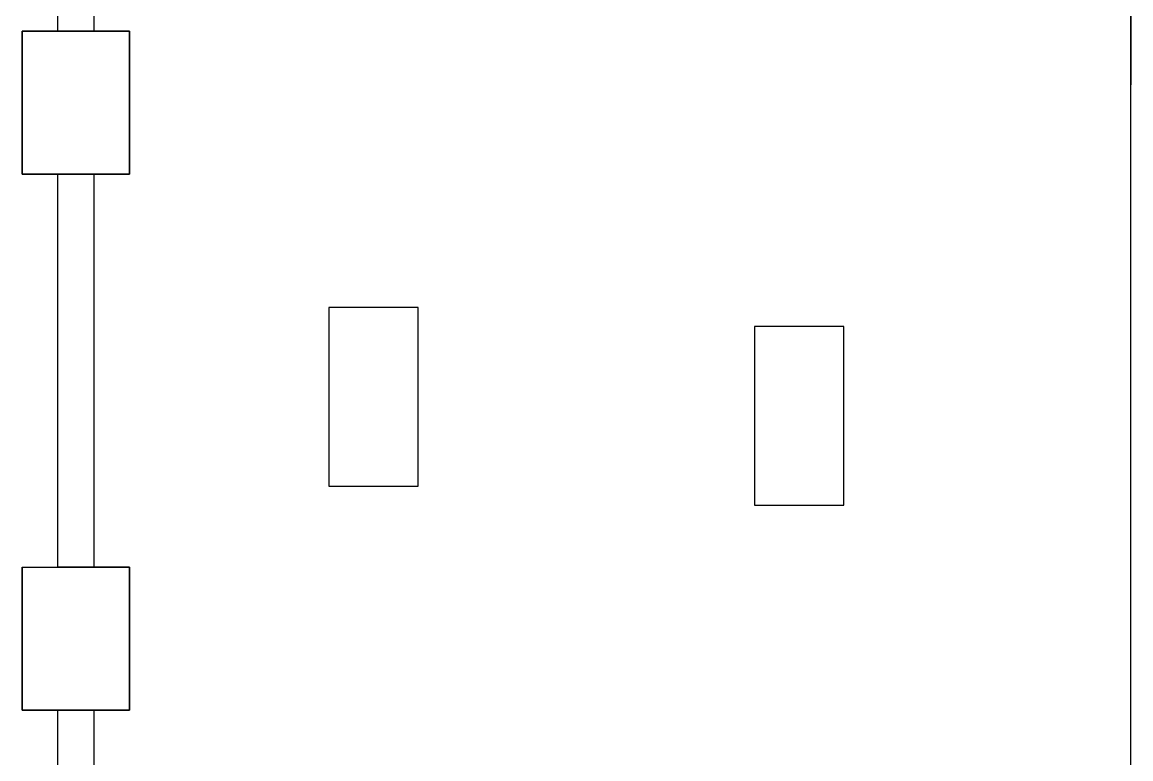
# Model space of a CAD drawing. Extents: x -19 to 297, y 0 to 420.
# Drawn here: x 52.67 to 68.17, y 217.59 to 227.89 of the extents above; entities that cross this region are included whole.
import ezdxf

# ---------------------------------------------------------------- set-up
doc = ezdxf.new("R2010")
doc.units = 0
doc.header["$MEASUREMENT"] = 0
doc.linetypes.add('K5LT_BASIC', pattern=[0])
doc.layers.add('Системный слой', color=7, linetype='Continuous')

# ---------------------------------------------------------------- blocks, each defined once
blk = doc.blocks.new('*U')
at = {"layer": 'Системный слой', "color": 5, "linetype": 'K5LT_BASIC'}
for p, q in [((54.167, 227.769), (52.667, 227.769)), ((52.667, 227.769), (52.667, 225.769)), ((54.167, 225.769), (54.167, 227.769)), ((52.667, 225.769), (54.167, 225.769)), ((58.202, 223.904), (56.952, 223.904)), ((56.952, 223.904), (56.952, 221.404)), ((58.202, 221.404), (58.202, 223.904)), ((64.155, 223.639), (62.905, 223.639)), ((62.905, 223.639), (62.905, 221.139)), ((64.155, 221.139), (64.155, 223.639)), ((56.952, 221.404), (58.202, 221.404)), ((62.905, 221.139), (64.155, 221.139))]:
    blk.add_line(p, q, dxfattribs=at)

msp = doc.modelspace()

# ---------------------------------------------------------------- linework, layer by layer
at = {"layer": 'Системный слой', "color": 5, "linetype": 'K5LT_BASIC'}
for p, q in [((68.166, 249.019), (68.166, 227.019)), ((68.166, 204.519), (68.166, 234.019)), ((53.167, 227.769), (53.167, 233.269)), ((53.667, 233.269), (53.667, 227.769)), ((52.667, 227.769), (54.167, 227.769)), ((52.667, 227.769), (52.667, 225.769)), ((52.667, 225.769), (52.667, 227.769)), ((52.667, 227.769), (54.167, 227.769)), ((54.167, 227.769), (53.167, 227.769)), ((54.166, 227.269), (54.167, 227.769)), ((54.167, 227.769), (54.167, 225.769)), ((54.167, 225.769), (54.167, 227.769)), ((54.167, 225.769), (54.167, 227.769)), ((54.167, 227.019), (54.167, 226.269)), ((68.167, 221.486), (68.166, 226.519)), ((54.167, 225.769), (52.667, 225.769)), ((52.667, 225.769), (54.167, 225.769)), ((52.667, 225.769), (54.167, 225.769)), ((53.167, 220.269), (53.167, 225.769)), ((54.167, 225.769), (53.167, 225.769)), ((53.667, 225.769), (53.667, 220.269)), ((68.167, 213.578), (68.167, 220.985)), ((52.667, 220.269), (54.167, 220.269)), ((52.667, 220.269), (52.667, 218.269)), ((52.667, 218.269), (52.667, 220.269)), ((52.667, 220.269), (54.167, 220.269)), ((54.167, 220.269), (53.167, 220.269)), ((54.167, 220.269), (54.167, 218.269)), ((54.167, 218.269), (54.167, 220.269)), ((54.167, 219.519), (54.167, 218.769)), ((54.167, 218.269), (52.667, 218.269)), ((52.667, 218.269), (54.167, 218.269)), ((53.167, 212.769), (53.167, 218.269)), ((53.667, 218.269), (53.667, 212.769))]:
    msp.add_line(p, q, dxfattribs=at)

# ---------------------------------------------------------------- block references
at = {"layer": 'Системный слой'}
msp.add_blockref('*U', (0, 0), dxfattribs=at)
msp.add_blockref('*U', (0, 0), dxfattribs=at)
msp.add_blockref('*U', (0, 0), dxfattribs=at)
msp.add_blockref('*U', (0, 0), dxfattribs=at)
msp.add_blockref('*U', (0, 0), dxfattribs=at)
msp.add_blockref('*U', (0, 0), dxfattribs=at)
msp.add_blockref('*U', (0, 0), dxfattribs=at)
msp.add_blockref('*U', (0, 0), dxfattribs=at)
msp.add_blockref('*U', (0, 0), dxfattribs=at)
msp.add_blockref('*U', (0, 0), dxfattribs=at)
msp.add_blockref('*U', (0, 0), dxfattribs=at)
msp.add_blockref('*U', (0, 0), dxfattribs=at)
msp.add_blockref('*U', (0, 0), dxfattribs=at)
msp.add_blockref('*U', (0, 0), dxfattribs=at)
msp.add_blockref('*U', (0, 0), dxfattribs=at)
msp.add_blockref('*U', (0, 0), dxfattribs=at)
msp.add_blockref('*U', (0, 0), dxfattribs=at)
msp.add_blockref('*U', (0, 0), dxfattribs=at)
msp.add_blockref('*U', (0, 0), dxfattribs=at)
msp.add_blockref('*U', (0, 0), dxfattribs=at)
msp.add_blockref('*U', (0, 0), dxfattribs=at)
msp.add_blockref('*U', (0, 0), dxfattribs=at)
msp.add_blockref('*U', (0, 0), dxfattribs=at)
msp.add_blockref('*U', (0, 0), dxfattribs=at)
msp.add_blockref('*U', (0, 0), dxfattribs=at)
msp.add_blockref('*U', (0, 0), dxfattribs=at)
msp.add_blockref('*U', (0, 0), dxfattribs=at)
msp.add_blockref('*U', (0, 0), dxfattribs=at)
msp.add_blockref('*U', (0, 0), dxfattribs=at)
msp.add_blockref('*U', (0, 0), dxfattribs=at)
msp.add_blockref('*U', (0, 0), dxfattribs=at)
msp.add_blockref('*U', (0, 0), dxfattribs=at)
msp.add_blockref('*U', (0, 0), dxfattribs=at)
msp.add_blockref('*U', (0, 0), dxfattribs=at)
msp.add_blockref('*U', (0, 0), dxfattribs=at)
msp.add_blockref('*U', (0, 0), dxfattribs=at)
msp.add_blockref('*U', (0, 0), dxfattribs=at)
msp.add_blockref('*U', (0, 0), dxfattribs=at)
msp.add_blockref('*U', (0, 0), dxfattribs=at)
msp.add_blockref('*U', (0, 0), dxfattribs=at)
msp.add_blockref('*U', (0, 0), dxfattribs=at)
msp.add_blockref('*U', (0, 0), dxfattribs=at)
msp.add_blockref('*U', (0, 0), dxfattribs=at)
msp.add_blockref('*U', (0, 0), dxfattribs=at)
msp.add_blockref('*U', (0, 0), dxfattribs=at)
msp.add_blockref('*U', (0, 0), dxfattribs=at)
msp.add_blockref('*U', (0, 0), dxfattribs=at)
msp.add_blockref('*U', (0, 0), dxfattribs=at)
msp.add_blockref('*U', (0, 0), dxfattribs=at)
msp.add_blockref('*U', (0, 0), dxfattribs=at)
msp.add_blockref('*U', (0, 0), dxfattribs=at)
msp.add_blockref('*U', (0, 0), dxfattribs=at)
msp.add_blockref('*U', (0, 0), dxfattribs=at)
msp.add_blockref('*U', (0, 0), dxfattribs=at)
msp.add_blockref('*U', (0, 0), dxfattribs=at)
msp.add_blockref('*U', (0, 0), dxfattribs=at)
msp.add_blockref('*U', (0, 0), dxfattribs=at)
msp.add_blockref('*U', (0, 0), dxfattribs=at)
msp.add_blockref('*U', (0, 0), dxfattribs=at)
msp.add_blockref('*U', (0, 0), dxfattribs=at)
msp.add_blockref('*U', (0, 0), dxfattribs=at)
msp.add_blockref('*U', (0, 0), dxfattribs=at)
msp.add_blockref('*U', (0, 0), dxfattribs=at)
msp.add_blockref('*U', (0, 0), dxfattribs=at)
msp.add_blockref('*U', (0, 0), dxfattribs=at)
msp.add_blockref('*U', (0, 0), dxfattribs=at)
msp.add_blockref('*U', (0, 0), dxfattribs=at)
msp.add_blockref('*U', (0, 0), dxfattribs=at)
msp.add_blockref('*U', (0, 0), dxfattribs=at)
msp.add_blockref('*U', (0, 0), dxfattribs=at)
msp.add_blockref('*U', (0, 0), dxfattribs=at)
msp.add_blockref('*U', (0, 0), dxfattribs=at)
msp.add_blockref('*U', (0, 0), dxfattribs=at)
msp.add_blockref('*U', (0, 0), dxfattribs=at)
msp.add_blockref('*U', (0, 0), dxfattribs=at)
msp.add_blockref('*U', (0, 0), dxfattribs=at)
msp.add_blockref('*U', (0, 0), dxfattribs=at)
msp.add_blockref('*U', (0, 0), dxfattribs=at)
msp.add_blockref('*U', (0, 0), dxfattribs=at)
msp.add_blockref('*U', (0, 0), dxfattribs=at)
msp.add_blockref('*U', (0, 0), dxfattribs=at)
msp.add_blockref('*U', (0, 0), dxfattribs=at)
msp.add_blockref('*U', (0, 0), dxfattribs=at)
msp.add_blockref('*U', (0, 0), dxfattribs=at)
msp.add_blockref('*U', (0, 0), dxfattribs=at)
msp.add_blockref('*U', (0, 0), dxfattribs=at)
msp.add_blockref('*U', (0, 0), dxfattribs=at)
msp.add_blockref('*U', (0, 0), dxfattribs=at)
msp.add_blockref('*U', (0, 0), dxfattribs=at)
msp.add_blockref('*U', (0, 0), dxfattribs=at)
msp.add_blockref('*U', (0, 0), dxfattribs=at)
msp.add_blockref('*U', (0, 0), dxfattribs=at)
msp.add_blockref('*U', (0, 0), dxfattribs=at)
msp.add_blockref('*U', (0, 0), dxfattribs=at)
msp.add_blockref('*U', (0, 0), dxfattribs=at)
msp.add_blockref('*U', (0, 0), dxfattribs=at)
msp.add_blockref('*U', (0, 0), dxfattribs=at)
msp.add_blockref('*U', (0, 0), dxfattribs=at)
msp.add_blockref('*U', (0, 0), dxfattribs=at)
msp.add_blockref('*U', (0, 0), dxfattribs=at)
msp.add_blockref('*U', (0, 0), dxfattribs=at)
msp.add_blockref('*U', (0, 0), dxfattribs=at)
msp.add_blockref('*U', (0, 0), dxfattribs=at)
msp.add_blockref('*U', (0, 0), dxfattribs=at)
msp.add_blockref('*U', (0, 0), dxfattribs=at)
msp.add_blockref('*U', (0, 0), dxfattribs=at)
msp.add_blockref('*U', (0, 0), dxfattribs=at)
msp.add_blockref('*U', (0, 0), dxfattribs=at)
msp.add_blockref('*U', (0, 0), dxfattribs=at)
msp.add_blockref('*U', (0, 0), dxfattribs=at)
msp.add_blockref('*U', (0, 0), dxfattribs=at)
msp.add_blockref('*U', (0, 0), dxfattribs=at)
msp.add_blockref('*U', (0, 0), dxfattribs=at)
msp.add_blockref('*U', (0, 0), dxfattribs=at)
msp.add_blockref('*U', (0, 0), dxfattribs=at)
msp.add_blockref('*U', (0, 0), dxfattribs=at)
msp.add_blockref('*U', (0, 0), dxfattribs=at)
msp.add_blockref('*U', (0, 0), dxfattribs=at)
msp.add_blockref('*U', (0, 0), dxfattribs=at)
msp.add_blockref('*U', (0, 0), dxfattribs=at)
msp.add_blockref('*U', (0, 0), dxfattribs=at)
msp.add_blockref('*U', (0, 0), dxfattribs=at)
msp.add_blockref('*U', (0, 0), dxfattribs=at)
msp.add_blockref('*U', (0, 0), dxfattribs=at)
msp.add_blockref('*U', (0, 0), dxfattribs=at)
msp.add_blockref('*U', (0, 0), dxfattribs=at)
msp.add_blockref('*U', (0, 0), dxfattribs=at)
msp.add_blockref('*U', (0, 0), dxfattribs=at)
msp.add_blockref('*U', (0, 0), dxfattribs=at)
msp.add_blockref('*U', (0, 0), dxfattribs=at)
msp.add_blockref('*U', (0, 0), dxfattribs=at)
msp.add_blockref('*U', (0, 0), dxfattribs=at)
msp.add_blockref('*U', (0, 0), dxfattribs=at)
msp.add_blockref('*U', (0, 0), dxfattribs=at)
msp.add_blockref('*U', (0, 0), dxfattribs=at)
msp.add_blockref('*U', (0, 0), dxfattribs=at)
msp.add_blockref('*U', (0, 0), dxfattribs=at)
msp.add_blockref('*U', (0, 0), dxfattribs=at)
msp.add_blockref('*U', (0, 0), dxfattribs=at)
msp.add_blockref('*U', (0, 0), dxfattribs=at)
msp.add_blockref('*U', (0, 0), dxfattribs=at)
msp.add_blockref('*U', (0, 0), dxfattribs=at)
msp.add_blockref('*U', (0, 0), dxfattribs=at)
msp.add_blockref('*U', (0, 0), dxfattribs=at)
msp.add_blockref('*U', (0, 0), dxfattribs=at)
msp.add_blockref('*U', (0, 0), dxfattribs=at)
msp.add_blockref('*U', (0, 0), dxfattribs=at)
msp.add_blockref('*U', (0, 0), dxfattribs=at)
msp.add_blockref('*U', (0, 0), dxfattribs=at)
msp.add_blockref('*U', (0, 0), dxfattribs=at)
msp.add_blockref('*U', (0, 0), dxfattribs=at)
msp.add_blockref('*U', (0, 0), dxfattribs=at)
msp.add_blockref('*U', (0, 0), dxfattribs=at)
msp.add_blockref('*U', (0, 0), dxfattribs=at)
msp.add_blockref('*U', (0, 0), dxfattribs=at)
msp.add_blockref('*U', (0, 0), dxfattribs=at)
msp.add_blockref('*U', (0, 0), dxfattribs=at)
msp.add_blockref('*U', (0, 0), dxfattribs=at)
msp.add_blockref('*U', (0, 0), dxfattribs=at)
msp.add_blockref('*U', (0, 0), dxfattribs=at)
msp.add_blockref('*U', (0, 0), dxfattribs=at)
msp.add_blockref('*U', (0, 0), dxfattribs=at)
msp.add_blockref('*U', (0, 0), dxfattribs=at)
msp.add_blockref('*U', (0, 0), dxfattribs=at)
msp.add_blockref('*U', (0, 0), dxfattribs=at)
msp.add_blockref('*U', (0, 0), dxfattribs=at)
msp.add_blockref('*U', (0, 0), dxfattribs=at)
msp.add_blockref('*U', (0, 0), dxfattribs=at)
msp.add_blockref('*U', (0, 0), dxfattribs=at)
msp.add_blockref('*U', (0, 0), dxfattribs=at)
msp.add_blockref('*U', (0, 0), dxfattribs=at)
msp.add_blockref('*U', (0, 0), dxfattribs=at)
msp.add_blockref('*U', (0, 0), dxfattribs=at)
msp.add_blockref('*U', (0, 0), dxfattribs=at)
msp.add_blockref('*U', (0, 0), dxfattribs=at)
msp.add_blockref('*U', (0, 0), dxfattribs=at)
msp.add_blockref('*U', (0, 0), dxfattribs=at)
msp.add_blockref('*U', (0, 0), dxfattribs=at)
msp.add_blockref('*U', (0, 0), dxfattribs=at)
msp.add_blockref('*U', (0, 0), dxfattribs=at)
msp.add_blockref('*U', (0, 0), dxfattribs=at)
msp.add_blockref('*U', (0, 0), dxfattribs=at)
msp.add_blockref('*U', (0, 0), dxfattribs=at)
msp.add_blockref('*U', (0, 0), dxfattribs=at)
msp.add_blockref('*U', (0, 0), dxfattribs=at)
msp.add_blockref('*U', (0, 0), dxfattribs=at)
msp.add_blockref('*U', (0, 0), dxfattribs=at)
msp.add_blockref('*U', (0, 0), dxfattribs=at)
msp.add_blockref('*U', (0, 0), dxfattribs=at)
msp.add_blockref('*U', (0, 0), dxfattribs=at)
msp.add_blockref('*U', (0, 0), dxfattribs=at)
msp.add_blockref('*U', (0, 0), dxfattribs=at)
msp.add_blockref('*U', (0, 0), dxfattribs=at)
msp.add_blockref('*U', (0, 0), dxfattribs=at)
msp.add_blockref('*U', (0, 0), dxfattribs=at)
msp.add_blockref('*U', (0, 0), dxfattribs=at)
msp.add_blockref('*U', (0, 0), dxfattribs=at)
msp.add_blockref('*U', (0, 0), dxfattribs=at)
msp.add_blockref('*U', (0, 0), dxfattribs=at)
msp.add_blockref('*U', (0, 0), dxfattribs=at)
msp.add_blockref('*U', (0, 0), dxfattribs=at)
msp.add_blockref('*U', (0, 0), dxfattribs=at)
msp.add_blockref('*U', (0, 0), dxfattribs=at)
msp.add_blockref('*U', (0, 0), dxfattribs=at)
msp.add_blockref('*U', (0, 0), dxfattribs=at)
msp.add_blockref('*U', (0, 0), dxfattribs=at)
msp.add_blockref('*U', (0, 0), dxfattribs=at)
msp.add_blockref('*U', (0, 0), dxfattribs=at)
msp.add_blockref('*U', (0, 0), dxfattribs=at)
msp.add_blockref('*U', (0, 0), dxfattribs=at)
msp.add_blockref('*U', (0, 0), dxfattribs=at)
msp.add_blockref('*U', (0, 0), dxfattribs=at)
msp.add_blockref('*U', (0, 0), dxfattribs=at)
msp.add_blockref('*U', (0, 0), dxfattribs=at)
msp.add_blockref('*U', (0, 0), dxfattribs=at)
msp.add_blockref('*U', (0, 0), dxfattribs=at)
msp.add_blockref('*U', (0, 0), dxfattribs=at)
msp.add_blockref('*U', (0, 0), dxfattribs=at)
msp.add_blockref('*U', (0, 0), dxfattribs=at)
msp.add_blockref('*U', (0, 0), dxfattribs=at)
msp.add_blockref('*U', (0, 0), dxfattribs=at)
msp.add_blockref('*U', (0, 0), dxfattribs=at)
msp.add_blockref('*U', (0, 0), dxfattribs=at)
msp.add_blockref('*U', (0, 0), dxfattribs=at)
msp.add_blockref('*U', (0, 0), dxfattribs=at)
msp.add_blockref('*U', (0, 0), dxfattribs=at)
msp.add_blockref('*U', (0, 0), dxfattribs=at)
msp.add_blockref('*U', (0, 0), dxfattribs=at)
msp.add_blockref('*U', (0, 0), dxfattribs=at)
msp.add_blockref('*U', (0, 0), dxfattribs=at)
msp.add_blockref('*U', (0, 0), dxfattribs=at)
msp.add_blockref('*U', (0, 0), dxfattribs=at)
msp.add_blockref('*U', (0, 0), dxfattribs=at)
msp.add_blockref('*U', (0, 0), dxfattribs=at)
msp.add_blockref('*U', (0, 0), dxfattribs=at)
msp.add_blockref('*U', (0, 0), dxfattribs=at)
msp.add_blockref('*U', (0, 0), dxfattribs=at)
msp.add_blockref('*U', (0, 0), dxfattribs=at)
msp.add_blockref('*U', (0, 0), dxfattribs=at)
msp.add_blockref('*U', (0, 0), dxfattribs=at)
msp.add_blockref('*U', (0, 0), dxfattribs=at)
msp.add_blockref('*U', (0, 0), dxfattribs=at)
msp.add_blockref('*U', (0, 0), dxfattribs=at)
msp.add_blockref('*U', (0, 0), dxfattribs=at)
msp.add_blockref('*U', (0, 0), dxfattribs=at)
msp.add_blockref('*U', (0, 0), dxfattribs=at)
msp.add_blockref('*U', (0, 0), dxfattribs=at)
msp.add_blockref('*U', (0, 0), dxfattribs=at)
msp.add_blockref('*U', (0, 0), dxfattribs=at)
msp.add_blockref('*U', (0, 0), dxfattribs=at)
msp.add_blockref('*U', (0, 0), dxfattribs=at)
msp.add_blockref('*U', (0, 0), dxfattribs=at)
msp.add_blockref('*U', (0, 0), dxfattribs=at)
msp.add_blockref('*U', (0, 0), dxfattribs=at)
msp.add_blockref('*U', (0, 0), dxfattribs=at)
msp.add_blockref('*U', (0, 0), dxfattribs=at)
msp.add_blockref('*U', (0, 0), dxfattribs=at)
msp.add_blockref('*U', (0, 0), dxfattribs=at)
msp.add_blockref('*U', (0, 0), dxfattribs=at)
msp.add_blockref('*U', (0, 0), dxfattribs=at)
msp.add_blockref('*U', (0, 0), dxfattribs=at)
msp.add_blockref('*U', (0, 0), dxfattribs=at)
msp.add_blockref('*U', (0, 0), dxfattribs=at)
msp.add_blockref('*U', (0, 0), dxfattribs=at)
msp.add_blockref('*U', (0, 0), dxfattribs=at)
msp.add_blockref('*U', (0, 0), dxfattribs=at)
msp.add_blockref('*U', (0, 0), dxfattribs=at)
msp.add_blockref('*U', (0, 0), dxfattribs=at)
msp.add_blockref('*U', (0, 0), dxfattribs=at)
msp.add_blockref('*U', (0, 0), dxfattribs=at)
msp.add_blockref('*U', (0, 0), dxfattribs=at)
msp.add_blockref('*U', (0, 0), dxfattribs=at)
msp.add_blockref('*U', (0, 0), dxfattribs=at)
msp.add_blockref('*U', (0, 0), dxfattribs=at)
msp.add_blockref('*U', (0, 0), dxfattribs=at)
msp.add_blockref('*U', (0, 0), dxfattribs=at)
msp.add_blockref('*U', (0, 0), dxfattribs=at)
msp.add_blockref('*U', (0, 0), dxfattribs=at)
msp.add_blockref('*U', (0, 0), dxfattribs=at)
msp.add_blockref('*U', (0, 0), dxfattribs=at)
msp.add_blockref('*U', (0, 0), dxfattribs=at)
msp.add_blockref('*U', (0, 0), dxfattribs=at)
msp.add_blockref('*U', (0, 0), dxfattribs=at)
msp.add_blockref('*U', (0, 0), dxfattribs=at)
msp.add_blockref('*U', (0, 0), dxfattribs=at)
msp.add_blockref('*U', (0, 0), dxfattribs=at)
msp.add_blockref('*U', (0, 0), dxfattribs=at)
msp.add_blockref('*U', (0, 0), dxfattribs=at)
msp.add_blockref('*U', (0, 0), dxfattribs=at)
msp.add_blockref('*U', (0, 0), dxfattribs=at)
msp.add_blockref('*U', (0, 0), dxfattribs=at)
msp.add_blockref('*U', (0, 0), dxfattribs=at)
msp.add_blockref('*U', (0, 0), dxfattribs=at)
msp.add_blockref('*U', (0, 0), dxfattribs=at)
msp.add_blockref('*U', (0, 0), dxfattribs=at)
msp.add_blockref('*U', (0, 0), dxfattribs=at)
msp.add_blockref('*U', (0, 0), dxfattribs=at)
msp.add_blockref('*U', (0, 0), dxfattribs=at)
msp.add_blockref('*U', (0, 0), dxfattribs=at)
msp.add_blockref('*U', (0, 0), dxfattribs=at)
msp.add_blockref('*U', (0, 0), dxfattribs=at)
msp.add_blockref('*U', (0, 0), dxfattribs=at)
msp.add_blockref('*U', (0, 0), dxfattribs=at)
msp.add_blockref('*U', (0, 0), dxfattribs=at)
msp.add_blockref('*U', (0, 0), dxfattribs=at)
msp.add_blockref('*U', (0, 0), dxfattribs=at)
msp.add_blockref('*U', (0, 0), dxfattribs=at)
msp.add_blockref('*U', (0, 0), dxfattribs=at)
msp.add_blockref('*U', (0, 0), dxfattribs=at)
msp.add_blockref('*U', (0, 0), dxfattribs=at)
msp.add_blockref('*U', (0, 0), dxfattribs=at)
msp.add_blockref('*U', (0, 0), dxfattribs=at)
msp.add_blockref('*U', (0, 0), dxfattribs=at)
msp.add_blockref('*U', (0, 0), dxfattribs=at)
msp.add_blockref('*U', (0, 0), dxfattribs=at)
msp.add_blockref('*U', (0, 0), dxfattribs=at)
msp.add_blockref('*U', (0, 0), dxfattribs=at)
msp.add_blockref('*U', (0, 0), dxfattribs=at)
msp.add_blockref('*U', (0, 0), dxfattribs=at)
msp.add_blockref('*U', (0, 0), dxfattribs=at)
msp.add_blockref('*U', (0, 0), dxfattribs=at)
msp.add_blockref('*U', (0, 0), dxfattribs=at)
msp.add_blockref('*U', (0, 0), dxfattribs=at)
msp.add_blockref('*U', (0, 0), dxfattribs=at)
msp.add_blockref('*U', (0, 0), dxfattribs=at)
msp.add_blockref('*U', (0, 0), dxfattribs=at)
msp.add_blockref('*U', (0, 0), dxfattribs=at)
msp.add_blockref('*U', (0, 0), dxfattribs=at)
msp.add_blockref('*U', (0, 0), dxfattribs=at)
msp.add_blockref('*U', (0, 0), dxfattribs=at)
msp.add_blockref('*U', (0, 0), dxfattribs=at)
msp.add_blockref('*U', (0, 0), dxfattribs=at)
msp.add_blockref('*U', (0, 0), dxfattribs=at)
msp.add_blockref('*U', (0, 0), dxfattribs=at)
msp.add_blockref('*U', (0, 0), dxfattribs=at)
msp.add_blockref('*U', (0, 0), dxfattribs=at)
msp.add_blockref('*U', (0, 0), dxfattribs=at)
msp.add_blockref('*U', (0, 0), dxfattribs=at)
msp.add_blockref('*U', (0, 0), dxfattribs=at)
msp.add_blockref('*U', (0, 0), dxfattribs=at)
msp.add_blockref('*U', (0, 0), dxfattribs=at)
msp.add_blockref('*U', (0, 0), dxfattribs=at)
msp.add_blockref('*U', (0, 0), dxfattribs=at)
msp.add_blockref('*U', (0, 0), dxfattribs=at)
msp.add_blockref('*U', (0, 0), dxfattribs=at)
msp.add_blockref('*U', (0, 0), dxfattribs=at)
msp.add_blockref('*U', (0, 0), dxfattribs=at)
msp.add_blockref('*U', (0, 0), dxfattribs=at)
msp.add_blockref('*U', (0, 0), dxfattribs=at)
msp.add_blockref('*U', (0, 0), dxfattribs=at)
msp.add_blockref('*U', (0, 0), dxfattribs=at)
msp.add_blockref('*U', (0, 0), dxfattribs=at)
msp.add_blockref('*U', (0, 0), dxfattribs=at)
msp.add_blockref('*U', (0, 0), dxfattribs=at)
msp.add_blockref('*U', (0, 0), dxfattribs=at)
msp.add_blockref('*U', (0, 0), dxfattribs=at)
msp.add_blockref('*U', (0, 0), dxfattribs=at)
msp.add_blockref('*U', (0, 0), dxfattribs=at)
msp.add_blockref('*U', (0, 0), dxfattribs=at)
msp.add_blockref('*U', (0, 0), dxfattribs=at)
msp.add_blockref('*U', (0, 0), dxfattribs=at)
msp.add_blockref('*U', (0, 0), dxfattribs=at)
msp.add_blockref('*U', (0, 0), dxfattribs=at)
msp.add_blockref('*U', (0, 0), dxfattribs=at)
msp.add_blockref('*U', (0, 0), dxfattribs=at)
msp.add_blockref('*U', (0, 0), dxfattribs=at)
msp.add_blockref('*U', (0, 0), dxfattribs=at)
msp.add_blockref('*U', (0, 0), dxfattribs=at)
msp.add_blockref('*U', (0, 0), dxfattribs=at)
msp.add_blockref('*U', (0, 0), dxfattribs=at)
msp.add_blockref('*U', (0, 0), dxfattribs=at)
msp.add_blockref('*U', (0, 0), dxfattribs=at)
msp.add_blockref('*U', (0, 0), dxfattribs=at)
msp.add_blockref('*U', (0, 0), dxfattribs=at)
msp.add_blockref('*U', (0, 0), dxfattribs=at)
msp.add_blockref('*U', (0, 0), dxfattribs=at)
msp.add_blockref('*U', (0, 0), dxfattribs=at)
msp.add_blockref('*U', (0, 0), dxfattribs=at)
msp.add_blockref('*U', (0, 0), dxfattribs=at)
msp.add_blockref('*U', (0, 0), dxfattribs=at)
msp.add_blockref('*U', (0, 0), dxfattribs=at)
msp.add_blockref('*U', (0, 0), dxfattribs=at)
msp.add_blockref('*U', (0, 0), dxfattribs=at)
msp.add_blockref('*U', (0, 0), dxfattribs=at)
msp.add_blockref('*U', (0, 0), dxfattribs=at)
msp.add_blockref('*U', (0, 0), dxfattribs=at)
msp.add_blockref('*U', (0, 0), dxfattribs=at)
msp.add_blockref('*U', (0, 0), dxfattribs=at)
msp.add_blockref('*U', (0, 0), dxfattribs=at)
msp.add_blockref('*U', (0, 0), dxfattribs=at)
msp.add_blockref('*U', (0, 0), dxfattribs=at)
msp.add_blockref('*U', (0, 0), dxfattribs=at)
msp.add_blockref('*U', (0, 0), dxfattribs=at)
msp.add_blockref('*U', (0, 0), dxfattribs=at)
msp.add_blockref('*U', (0, 0), dxfattribs=at)
msp.add_blockref('*U', (0, 0), dxfattribs=at)
msp.add_blockref('*U', (0, 0), dxfattribs=at)
msp.add_blockref('*U', (0, 0), dxfattribs=at)
msp.add_blockref('*U', (0, 0), dxfattribs=at)
msp.add_blockref('*U', (0, 0), dxfattribs=at)
msp.add_blockref('*U', (0, 0), dxfattribs=at)
msp.add_blockref('*U', (0, 0), dxfattribs=at)
msp.add_blockref('*U', (0, 0), dxfattribs=at)
msp.add_blockref('*U', (0, 0), dxfattribs=at)
msp.add_blockref('*U', (0, 0), dxfattribs=at)
msp.add_blockref('*U', (0, 0), dxfattribs=at)
msp.add_blockref('*U', (0, 0), dxfattribs=at)
msp.add_blockref('*U', (0, 0), dxfattribs=at)
msp.add_blockref('*U', (0, 0), dxfattribs=at)
msp.add_blockref('*U', (0, 0), dxfattribs=at)
msp.add_blockref('*U', (0, 0), dxfattribs=at)
msp.add_blockref('*U', (0, 0), dxfattribs=at)
msp.add_blockref('*U', (0, 0), dxfattribs=at)
msp.add_blockref('*U', (0, 0), dxfattribs=at)
msp.add_blockref('*U', (0, 0), dxfattribs=at)
msp.add_blockref('*U', (0, 0), dxfattribs=at)
msp.add_blockref('*U', (0, 0), dxfattribs=at)
msp.add_blockref('*U', (0, 0), dxfattribs=at)
msp.add_blockref('*U', (0, 0), dxfattribs=at)
msp.add_blockref('*U', (0, 0), dxfattribs=at)
msp.add_blockref('*U', (0, 0), dxfattribs=at)
msp.add_blockref('*U', (0, 0), dxfattribs=at)
msp.add_blockref('*U', (0, 0), dxfattribs=at)
msp.add_blockref('*U', (0, 0), dxfattribs=at)
msp.add_blockref('*U', (0, 0), dxfattribs=at)
msp.add_blockref('*U', (0, 0), dxfattribs=at)
msp.add_blockref('*U', (0, 0), dxfattribs=at)
msp.add_blockref('*U', (0, 0), dxfattribs=at)
msp.add_blockref('*U', (0, 0), dxfattribs=at)
msp.add_blockref('*U', (0, 0), dxfattribs=at)
msp.add_blockref('*U', (0, 0), dxfattribs=at)
msp.add_blockref('*U', (0, 0), dxfattribs=at)
msp.add_blockref('*U', (0, 0), dxfattribs=at)
msp.add_blockref('*U', (0, 0), dxfattribs=at)
msp.add_blockref('*U', (0, 0), dxfattribs=at)
msp.add_blockref('*U', (0, 0), dxfattribs=at)
msp.add_blockref('*U', (0, 0), dxfattribs=at)
msp.add_blockref('*U', (0, 0), dxfattribs=at)
msp.add_blockref('*U', (0, 0), dxfattribs=at)
msp.add_blockref('*U', (0, 0), dxfattribs=at)
msp.add_blockref('*U', (0, 0), dxfattribs=at)
msp.add_blockref('*U', (0, 0), dxfattribs=at)
msp.add_blockref('*U', (0, 0), dxfattribs=at)
msp.add_blockref('*U', (0, 0), dxfattribs=at)
msp.add_blockref('*U', (0, 0), dxfattribs=at)
msp.add_blockref('*U', (0, 0), dxfattribs=at)
msp.add_blockref('*U', (0, 0), dxfattribs=at)
msp.add_blockref('*U', (0, 0), dxfattribs=at)
msp.add_blockref('*U', (0, 0), dxfattribs=at)
msp.add_blockref('*U', (0, 0), dxfattribs=at)

doc.saveas('drawing.dxf')
